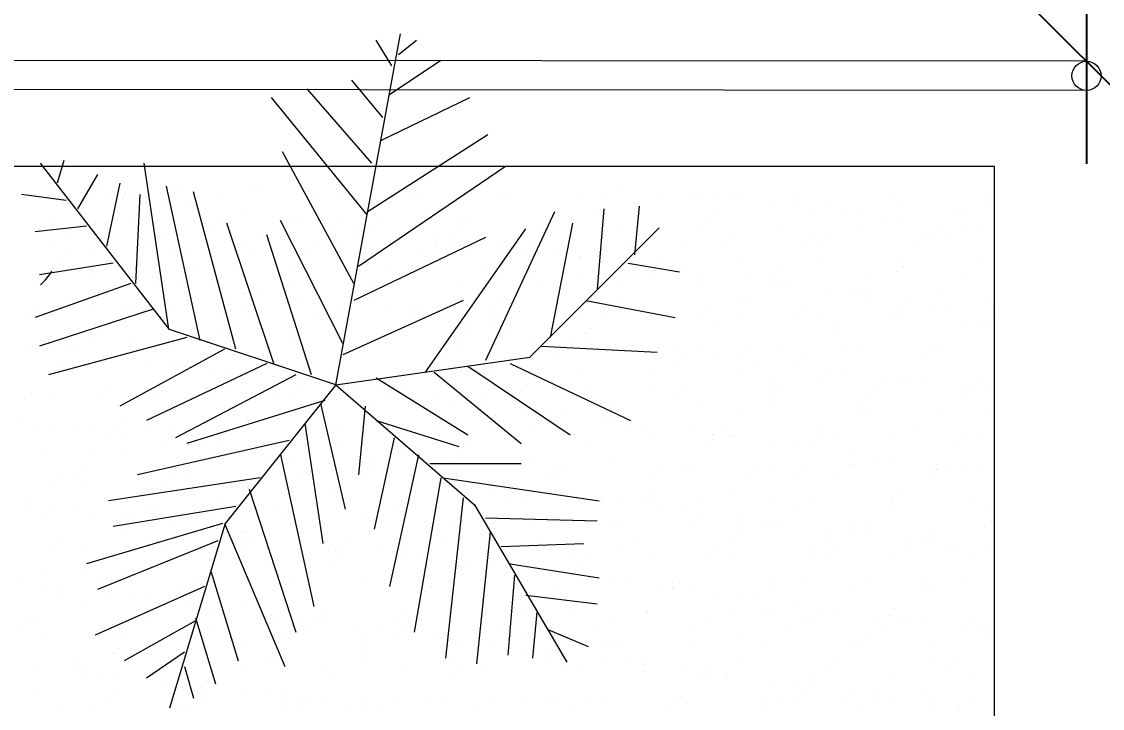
# Model space of a CAD drawing. Header units: millimetres. Extents: x 930 to 6336, y 2219 to 4338.
# Drawn here: x 5212.3 to 5317.7, y 2911.6 to 2978.5 of the extents above; entities that cross this region are included whole.
import ezdxf

# ---------------------------------------------------------------- set-up
doc = ezdxf.new("R2010")
doc.units = ezdxf.units.MM
for name, color, linetype, lineweight in [('piante', 102, 'Continuous', 18), ('QUOTE', 3, 'Continuous', 9), ('serramenti e scale', 4, 'Continuous', 18)]:
    doc.layers.add(name, color=color, linetype=linetype, lineweight=lineweight)
doc.styles.get("Standard").update_dxf_attribs({"font": 'arial.ttf'})
doc.dimstyles.new('ook', dxfattribs={"dimtxt": 15, "dimasz": 10, "dimexe": 10, "dimexo": 10, "dimgap": 5, "dimtad": 1, "dimtoh": 1, "dimdec": 0, "dimzin": 0, "dimdsep": 46, "dimtxsty": 'Standard', "dimblk": 'OBLIQUE', "dimcen": 0.09, "dimdle": 10, "dimclrt": 3, "dimadec": 0, "dimazin": 0, "dimtfac": 1, "dimtdec": 0, "dimtofl": 0, "dimtmove": 0, "dimatfit": 3, "dimldrblk": 'OBLIQUE', "dimfxl": 1, "dimtfill": 2, "dimtfillclr": 250, "dimtolj": 1, "dimtzin": 0, "dimarcsym": 0})

# ---------------------------------------------------------------- blocks, each defined once
blk = doc.blocks.new('_Oblique')
at = {"color": 0, "linetype": 'ByBlock', "lineweight": -2}
blk.add_line((-0.5, -0.5), (0.5, 0.5), dxfattribs=at)
blk = doc.blocks.new('*D73')
at = {"layer": 'Defpoints', "color": 0, "transparency": 16777216}
for p in [(5360.99, 3509.37), (5316.13, 2974.59), (5316.13, 2974.59)]:
    blk.add_point(p, dxfattribs=at)
at = {"layer": 'QUOTE', "color": 0, "lineweight": -2, "transparency": 16777216}
for p, q in [((5316.13, 3519.37), (5316.13, 2964.59)), ((5350.99, 3509.37), (5306.13, 3509.37))]:
    blk.add_line(p, q, dxfattribs=at)
at = {"layer": 'QUOTE', "color": 0, "lineweight": -2, "transparency": 16777216, "xscale": 10, "yscale": 10, "zscale": 10}
for p, rotation in [((5316.13, 3509.37), 90), ((5316.13, 2974.59), 270)]:
    blk.add_blockref('_Oblique', p, dxfattribs=dict(at, rotation=rotation))
at = {"layer": 'QUOTE', "color": 3, "transparency": 16777216, "insert": (5303.47, 3241.98), "char_height": 15, "attachment_point": 5, "rotation": 90, "bg_fill": 1, "box_fill_scale": 1.1, "bg_fill_color": 250, "bg_fill_transparency": 0}
blk.add_mtext('\\A1;535', dxfattribs=at)

msp = doc.modelspace()

# ---------------------------------------------------------------- linework, layer by layer
at = {"layer": 'piante'}
for p, q in [((5242.97, 2943.07), (5249.27, 2977.27)), ((5242.97, 2943.07), (5249.27, 2977.27)), ((5248.43, 2974.14), (5246.9, 2976.65)), ((5249.08, 2975.25), (5250.82, 2976.65)), ((5248.21, 2971.35), (5253.21, 2974.7)), ((5247.56, 2969.12), (5244.51, 2972.75)), ((5246.47, 2964.66), (5240.17, 2971.91)), ((5246.47, 2964.66), (5240.17, 2971.91)), ((5246.03, 2959.65), (5236.69, 2971.07)), ((5246.03, 2959.65), (5236.69, 2971.07)), ((5247.34, 2966.89), (5256.03, 2971.07)), ((5246.03, 2959.93), (5257.77, 2967.45)), ((5246.03, 2959.93), (5257.77, 2967.45)), ((5244.73, 2952.96), (5237.77, 2965.78)), ((5244.73, 2952.96), (5237.77, 2965.78)), ((5226.77, 2948.47), (5214.17, 2964.67)), ((5226.77, 2948.47), (5214.17, 2964.67)), ((5216.47, 2964.94), (5215.82, 2962.71)), ((5216.47, 2964.94), (5215.82, 2962.71)), ((5226.69, 2948.5), (5224.3, 2964.66)), ((5226.69, 2948.5), (5224.3, 2964.66)), ((5245.17, 2954.63), (5259.51, 2964.39)), ((5245.17, 2954.63), (5259.51, 2964.39)), ((5219.73, 2963.55), (5217.78, 2960.21)), ((5219.73, 2963.55), (5217.78, 2960.21)), ((5219.75, 2962.07), (5219.75, 2962.07)), ((5221.91, 2962.71), (5220.6, 2956.58)), ((5221.91, 2962.71), (5220.6, 2956.58)), ((5229.73, 2947.39), (5226.47, 2962.44)), ((5229.73, 2947.39), (5226.47, 2962.44)), ((5227.42, 2962.1), (5227.42, 2962.1)), ((5235.27, 2962), (5235.27, 2962)), ((5270.55, 2961.99), (5270.55, 2961.99)), ((5216.69, 2961.04), (5212.34, 2961.6)), ((5216.69, 2961.04), (5212.34, 2961.6)), ((5213.15, 2961.66), (5213.15, 2961.66)), ((5218.22, 2961.84), (5218.22, 2961.84)), ((5220.66, 2961.52), (5220.66, 2961.52)), ((5222.18, 2961.26), (5222.18, 2961.26)), ((5222.22, 2961.31), (5222.22, 2961.31)), ((5222.49, 2961.65), (5222.49, 2961.65)), ((5222.73, 2961.76), (5222.73, 2961.76)), ((5223.86, 2961.6), (5223.43, 2952.96)), ((5223.86, 2961.6), (5223.43, 2952.96)), ((5233.21, 2946.55), (5229.08, 2961.88)), ((5233.21, 2946.55), (5229.08, 2961.88)), ((5231.83, 2961.63), (5231.83, 2961.63)), ((5234.73, 2961.87), (5234.73, 2961.87)), ((5241.17, 2961.61), (5241.17, 2961.61)), ((5243.38, 2961.71), (5243.38, 2961.71)), ((5246.36, 2961.63), (5246.36, 2961.63)), ((5250.52, 2961.59), (5250.52, 2961.59)), ((5251.05, 2961.75), (5251.05, 2961.75)), ((5258.9, 2961.65), (5258.9, 2961.65)), ((5259.86, 2961.58), (5259.86, 2961.58)), ((5267.01, 2961.36), (5267.01, 2961.36)), ((5269.2, 2961.56), (5269.2, 2961.56)), ((5274.68, 2961.39), (5274.68, 2961.39)), ((5277.51, 2961.8), (5277.51, 2961.8)), ((5278.54, 2961.54), (5278.54, 2961.54)), ((5279.95, 2961.48), (5279.95, 2961.48)), ((5281.51, 2961.27), (5281.51, 2961.27)), ((5282.53, 2961.29), (5282.53, 2961.29)), ((5287.89, 2961.53), (5287.89, 2961.53)), ((5290.64, 2961), (5290.64, 2961)), ((5297.23, 2961.51), (5297.23, 2961.51)), ((5298.31, 2961.04), (5298.31, 2961.04)), ((5306.16, 2960.94), (5306.16, 2960.94)), ((5306.57, 2961.49), (5306.57, 2961.49)), ((5226.29, 2960.77), (5226.29, 2960.77)), ((5228.73, 2960.45), (5228.73, 2960.45)), ((5230.29, 2960.25), (5230.29, 2960.25)), ((5264.29, 2959.93), (5257.55, 2945.44)), ((5264.29, 2959.93), (5257.55, 2945.44)), ((5269.07, 2960.21), (5268.42, 2952.4)), ((5269.07, 2960.21), (5268.42, 2952.4)), ((5272.12, 2955.75), (5272.55, 2960.49)), ((5272.12, 2955.75), (5272.55, 2960.49)), ((5280.12, 2959.87), (5280.12, 2959.87)), ((5285.59, 2960.74), (5285.59, 2960.74)), ((5288.03, 2960.41), (5288.03, 2960.41)), ((5289.59, 2960.21), (5289.59, 2960.21)), ((5292.12, 2959.97), (5292.12, 2959.97)), ((5304.3, 2960.24), (5304.3, 2960.24)), ((5215.51, 2959.39), (5215.51, 2959.39)), ((5219.57, 2958.87), (5219.57, 2958.87)), ((5223.36, 2959.29), (5223.36, 2959.29)), ((5231.47, 2959), (5231.47, 2959)), ((5231.75, 2959.13), (5231.75, 2959.13)), ((5236.91, 2945.16), (5232.34, 2958.81)), ((5236.91, 2945.16), (5232.34, 2958.81)), ((5234.37, 2959.71), (5234.37, 2959.71)), ((5236.81, 2959.39), (5236.81, 2959.39)), ((5243.64, 2947.11), (5237.56, 2959.09)), ((5243.64, 2947.11), (5237.56, 2959.09)), ((5238.37, 2959.18), (5238.37, 2959.18)), ((5239.14, 2959.04), (5239.14, 2959.04)), ((5243.75, 2959.23), (5243.75, 2959.23)), ((5246.99, 2958.94), (5246.99, 2958.94)), ((5255.38, 2958.99), (5255.38, 2958.99)), ((5255.93, 2959.5), (5255.93, 2959.5)), ((5266.03, 2958.81), (5263.86, 2947.67)), ((5266.03, 2958.81), (5263.86, 2947.67)), ((5267.94, 2959.6), (5267.94, 2959.6)), ((5279.57, 2959.36), (5279.57, 2959.36)), ((5293.66, 2959.67), (5293.66, 2959.67)), ((5296.1, 2959.35), (5296.1, 2959.35)), ((5297.66, 2959.15), (5297.66, 2959.15)), ((5303.75, 2959.73), (5303.75, 2959.73)), ((5218.65, 2958.53), (5213.65, 2957.98)), ((5218.65, 2958.53), (5213.65, 2957.98)), ((5216.54, 2957.86), (5216.54, 2957.86)), ((5225.89, 2957.84), (5225.89, 2957.84)), ((5231.19, 2958.63), (5231.19, 2958.63)), ((5235.23, 2957.82), (5235.23, 2957.82)), ((5242.44, 2958.65), (5242.44, 2958.65)), ((5244.57, 2957.81), (5244.57, 2957.81)), ((5244.88, 2958.33), (5244.88, 2958.33)), ((5246.44, 2958.12), (5246.44, 2958.12)), ((5251.69, 2944.32), (5261.47, 2958.26)), ((5251.69, 2944.32), (5261.47, 2958.26)), ((5253.91, 2957.79), (5253.91, 2957.79)), ((5255.1, 2958.64), (5255.1, 2958.64)), ((5261.87, 2945.77), (5274.47, 2958.37)), ((5261.87, 2945.77), (5274.47, 2958.37)), ((5262.77, 2958.68), (5262.77, 2958.68)), ((5263.26, 2957.77), (5263.26, 2957.77)), ((5270.62, 2958.58), (5270.62, 2958.58)), ((5272.6, 2957.76), (5272.6, 2957.76)), ((5278.73, 2958.29), (5278.73, 2958.29)), ((5281.94, 2957.74), (5281.94, 2957.74)), ((5286.4, 2958.33), (5286.4, 2958.33)), ((5291.28, 2957.72), (5291.28, 2957.72)), ((5294.25, 2958.23), (5294.25, 2958.23)), ((5300.62, 2957.7), (5300.62, 2957.7)), ((5301.74, 2958.61), (5301.74, 2958.61)), ((5302.36, 2957.93), (5302.36, 2957.93)), ((5304.18, 2958.29), (5304.18, 2958.29)), ((5305.74, 2958.08), (5305.74, 2958.08)), ((5215.28, 2957.05), (5215.28, 2957.05)), ((5224.62, 2957.03), (5224.62, 2957.03)), ((5233.96, 2957.02), (5233.96, 2957.02)), ((5240.6, 2944.04), (5236.25, 2957.7)), ((5240.6, 2944.04), (5236.25, 2957.7)), ((5243.31, 2957), (5243.31, 2957)), ((5257.55, 2957.42), (5244.73, 2951.29)), ((5257.55, 2957.42), (5244.73, 2951.29)), ((5250.52, 2957.58), (5250.52, 2957.58)), ((5252.65, 2956.98), (5252.65, 2956.98)), ((5252.96, 2957.26), (5252.96, 2957.26)), ((5254.52, 2957.06), (5254.52, 2957.06)), ((5261.99, 2956.97), (5261.99, 2956.97)), ((5264.95, 2956.87), (5264.95, 2956.87)), ((5271.33, 2956.95), (5271.33, 2956.95)), ((5276.96, 2956.97), (5276.96, 2956.97)), ((5280.67, 2956.93), (5280.67, 2956.93)), ((5288.58, 2956.73), (5288.58, 2956.73)), ((5289.14, 2957.24), (5289.14, 2957.24)), ((5290.02, 2956.92), (5290.02, 2956.92)), ((5299.36, 2956.9), (5299.36, 2956.9)), ((5301.14, 2957.34), (5301.14, 2957.34)), ((5216.03, 2955.62), (5216.03, 2955.62)), ((5216.58, 2956.13), (5216.58, 2956.13)), ((5219.56, 2956.29), (5219.56, 2956.29)), ((5227.23, 2956.32), (5227.23, 2956.32)), ((5228.58, 2956.23), (5228.58, 2956.23)), ((5235.08, 2956.22), (5235.08, 2956.22)), ((5240.21, 2955.99), (5240.21, 2955.99)), ((5240.77, 2956.5), (5240.77, 2956.5)), ((5243.19, 2955.93), (5243.19, 2955.93)), ((5250.86, 2955.97), (5250.86, 2955.97)), ((5252.77, 2956.6), (5252.77, 2956.6)), ((5258.59, 2956.52), (5258.59, 2956.52)), ((5258.71, 2955.87), (5258.71, 2955.87)), ((5261.03, 2956.2), (5261.03, 2956.2)), ((5262.6, 2955.99), (5262.6, 2955.99)), ((5264.4, 2956.36), (5264.4, 2956.36)), ((5274.49, 2955.61), (5274.49, 2955.61)), ((5221.26, 2954.91), (5214.08, 2953.8)), ((5221.26, 2954.91), (5214.08, 2953.8)), ((5266.67, 2955.46), (5266.67, 2955.46)), ((5266.82, 2955.58), (5266.82, 2955.58)), ((5269.11, 2955.14), (5269.11, 2955.14)), ((5270.67, 2954.93), (5270.67, 2954.93)), ((5271.46, 2954.91), (5276.46, 2954.08)), ((5271.46, 2954.91), (5276.46, 2954.08)), ((5282.34, 2955.51), (5282.34, 2955.51)), ((5290.45, 2955.22), (5290.45, 2955.22)), ((5298.12, 2955.26), (5298.12, 2955.26)), ((5298.16, 2954.6), (5298.16, 2954.6)), ((5305.97, 2955.16), (5305.97, 2955.16)), ((5215.32, 2953.61), (5215.32, 2953.61)), ((5215.45, 2954.43), (5215.45, 2954.43)), ((5217.89, 2954.11), (5217.89, 2954.11)), ((5219.45, 2953.91), (5219.45, 2953.91)), ((5220.07, 2954.13), (5220.07, 2954.13)), ((5223.18, 2953.51), (5223.18, 2953.51)), ((5225.6, 2953.5), (5225.6, 2953.5)), ((5229.41, 2954.12), (5229.41, 2954.12)), ((5237.6, 2953.6), (5237.6, 2953.6)), ((5238.75, 2954.1), (5238.75, 2954.1)), ((5248.09, 2954.08), (5248.09, 2954.08)), ((5249.78, 2953.87), (5249.78, 2953.87)), ((5257.44, 2954.07), (5257.44, 2954.07)), ((5261.79, 2953.97), (5261.79, 2953.97)), ((5266.78, 2954.05), (5266.78, 2954.05)), ((5273.42, 2953.73), (5273.42, 2953.73)), ((5273.97, 2954.23), (5273.97, 2954.23)), ((5274.75, 2954.4), (5274.75, 2954.4)), ((5276.12, 2954.03), (5276.12, 2954.03)), ((5277.18, 2954.07), (5277.18, 2954.07)), ((5278.75, 2953.87), (5278.75, 2953.87)), ((5285.46, 2954.01), (5285.46, 2954.01)), ((5285.97, 2954.34), (5285.97, 2954.34)), ((5294.81, 2954), (5294.81, 2954)), ((5297.6, 2954.1), (5297.6, 2954.1)), ((5304.15, 2953.98), (5304.15, 2953.98)), ((5213.42, 2953.23), (5213.42, 2953.23)), ((5223, 2952.96), (5213.65, 2949.62)), ((5223, 2952.96), (5213.65, 2949.62)), ((5223.53, 2953.37), (5223.53, 2953.37)), ((5225.05, 2952.99), (5225.05, 2952.99)), ((5225.97, 2953.05), (5225.97, 2953.05)), ((5227.53, 2952.84), (5227.53, 2952.84)), ((5231.28, 2953.22), (5231.28, 2953.22)), ((5238.95, 2953.26), (5238.95, 2953.26)), ((5246.8, 2953.16), (5246.8, 2953.16)), ((5249.23, 2953.36), (5249.23, 2953.36)), ((5254.91, 2952.86), (5254.91, 2952.86)), ((5262.58, 2952.9), (5262.58, 2952.9)), ((5270.43, 2952.8), (5270.43, 2952.8)), ((5278.54, 2952.51), (5278.54, 2952.51)), ((5282.82, 2953.33), (5282.82, 2953.33)), ((5285.26, 2953.01), (5285.26, 2953.01)), ((5286.21, 2952.55), (5286.21, 2952.55)), ((5286.82, 2952.81), (5286.82, 2952.81)), ((5294.06, 2952.44), (5294.06, 2952.44)), ((5231.6, 2952.31), (5231.6, 2952.31)), ((5234.04, 2951.99), (5234.04, 2951.99)), ((5235.6, 2951.78), (5235.6, 2951.78)), ((5282.99, 2951.6), (5282.99, 2951.6)), ((5290.9, 2952.27), (5290.9, 2952.27)), ((5293.33, 2951.95), (5293.33, 2951.95)), ((5294.9, 2951.74), (5294.9, 2951.74)), ((5294.99, 2951.7), (5294.99, 2951.7)), ((5302.17, 2952.15), (5302.17, 2952.15)), ((5306.62, 2951.46), (5306.62, 2951.46)), ((5307.17, 2951.97), (5307.17, 2951.97)), ((5225.17, 2950.45), (5214.08, 2946.83)), ((5225.17, 2950.45), (5214.08, 2946.83)), ((5214.12, 2950.35), (5214.12, 2950.35)), ((5219.37, 2950.51), (5219.37, 2950.51)), ((5222.44, 2950.6), (5222.44, 2950.6)), ((5227.04, 2950.54), (5227.04, 2950.54)), ((5234.06, 2950.36), (5234.06, 2950.36)), ((5234.62, 2950.86), (5234.62, 2950.86)), ((5234.9, 2950.44), (5234.9, 2950.44)), ((5239.68, 2951.24), (5239.68, 2951.24)), ((5242.12, 2950.92), (5242.12, 2950.92)), ((5255.38, 2951.29), (5243.64, 2946)), ((5255.38, 2951.29), (5243.64, 2946)), ((5243.68, 2950.72), (5243.68, 2950.72)), ((5246.62, 2950.97), (5246.62, 2950.97)), ((5258.25, 2950.73), (5258.25, 2950.73)), ((5258.8, 2951.23), (5258.8, 2951.23)), ((5267.34, 2951.29), (5276.03, 2949.62)), ((5267.34, 2951.29), (5276.03, 2949.62)), ((5270.81, 2951.34), (5270.81, 2951.34)), ((5282.44, 2951.09), (5282.44, 2951.09)), ((5298.97, 2951.21), (5298.97, 2951.21)), ((5301.41, 2950.88), (5301.41, 2950.88)), ((5302.97, 2950.68), (5302.97, 2950.68)), ((5212.86, 2949.54), (5212.86, 2949.54)), ((5222.2, 2949.52), (5222.2, 2949.52)), ((5223.46, 2950.33), (5223.46, 2950.33)), ((5231.54, 2949.51), (5231.54, 2949.51)), ((5232.81, 2950.31), (5232.81, 2950.31)), ((5240.88, 2949.49), (5240.88, 2949.49)), ((5242.15, 2950.29), (5242.15, 2950.29)), ((5243, 2950.15), (5243, 2950.15)), ((5247.75, 2950.18), (5247.75, 2950.18)), ((5250.19, 2949.86), (5250.19, 2949.86)), ((5250.22, 2949.47), (5250.22, 2949.47)), ((5250.67, 2950.19), (5250.67, 2950.19)), ((5251.49, 2950.28), (5251.49, 2950.28)), ((5251.75, 2949.65), (5251.75, 2949.65)), ((5258.53, 2950.09), (5258.53, 2950.09)), ((5259.57, 2949.45), (5259.57, 2949.45)), ((5260.83, 2950.26), (5260.83, 2950.26)), ((5266.63, 2949.8), (5266.63, 2949.8)), ((5268.91, 2949.44), (5268.91, 2949.44)), ((5270.17, 2950.24), (5270.17, 2950.24)), ((5274.3, 2949.83), (5274.3, 2949.83)), ((5278.25, 2949.42), (5278.25, 2949.42)), ((5279.52, 2950.23), (5279.52, 2950.23)), ((5282.15, 2949.73), (5282.15, 2949.73)), ((5287.59, 2949.4), (5287.59, 2949.4)), ((5288.86, 2950.21), (5288.86, 2950.21)), ((5290.26, 2949.44), (5290.26, 2949.44)), ((5296.94, 2949.39), (5296.94, 2949.39)), ((5297.93, 2949.48), (5297.93, 2949.48)), ((5298.2, 2950.19), (5298.2, 2950.19)), ((5305.78, 2949.38), (5305.78, 2949.38)), ((5306.28, 2949.37), (5306.28, 2949.37)), ((5307.05, 2950.14), (5307.05, 2950.14)), ((5307.54, 2950.18), (5307.54, 2950.18)), ((5242.97, 2943.07), (5226.77, 2948.47)), ((5242.97, 2943.07), (5226.77, 2948.47)), ((5243.64, 2948.23), (5243.64, 2948.23)), ((5255.64, 2948.33), (5255.64, 2948.33)), ((5255.83, 2949.12), (5255.83, 2949.12)), ((5258.27, 2948.8), (5258.27, 2948.8)), ((5259.83, 2948.59), (5259.83, 2948.59)), ((5267.82, 2948.6), (5267.82, 2948.6)), ((5279.83, 2948.7), (5279.83, 2948.7)), ((5291.45, 2948.46), (5291.45, 2948.46)), ((5292.01, 2948.97), (5292.01, 2948.97)), ((5304.01, 2949.07), (5304.01, 2949.07)), ((5228.43, 2947.67), (5214.95, 2944.04)), ((5228.43, 2947.67), (5214.95, 2944.04)), ((5215.13, 2947.83), (5215.13, 2947.83)), ((5218.9, 2947.36), (5218.9, 2947.36)), ((5219.45, 2947.86), (5219.45, 2947.86)), ((5222.99, 2947.73), (5222.99, 2947.73)), ((5231.09, 2947.44), (5231.09, 2947.44)), ((5231.45, 2947.97), (5231.45, 2947.97)), ((5238.76, 2947.48), (5238.76, 2947.48)), ((5243.08, 2947.72), (5243.08, 2947.72)), ((5246.62, 2947.38), (5246.62, 2947.38)), ((5263.9, 2948.06), (5263.9, 2948.06)), ((5266.34, 2947.73), (5266.34, 2947.73)), ((5267.27, 2948.09), (5267.27, 2948.09)), ((5267.9, 2947.53), (5267.9, 2947.53)), ((5212.69, 2947.03), (5212.69, 2947.03)), ((5215.12, 2946.71), (5215.12, 2946.71)), ((5216.69, 2946.5), (5216.69, 2946.5)), ((5217.64, 2946.62), (5217.64, 2946.62)), ((5232.12, 2946.55), (5221.91, 2940.98)), ((5232.12, 2946.55), (5221.91, 2940.98)), ((5226.99, 2946.6), (5226.99, 2946.6)), ((5236.33, 2946.59), (5236.33, 2946.59)), ((5245.67, 2946.57), (5245.67, 2946.57)), ((5254.72, 2947.08), (5254.72, 2947.08)), ((5255.01, 2946.55), (5255.01, 2946.55)), ((5262.39, 2947.12), (5262.39, 2947.12)), ((5262.99, 2946.83), (5274.29, 2946.27)), ((5262.99, 2946.83), (5274.29, 2946.27)), ((5264.36, 2946.54), (5264.36, 2946.54)), ((5270.25, 2947.02), (5270.25, 2947.02)), ((5271.98, 2946.99), (5271.98, 2946.99)), ((5273.7, 2946.52), (5273.7, 2946.52)), ((5274.42, 2946.67), (5274.42, 2946.67)), ((5275.98, 2946.47), (5275.98, 2946.47)), ((5278.35, 2946.73), (5278.35, 2946.73)), ((5283.04, 2946.5), (5283.04, 2946.5)), ((5286.02, 2946.76), (5286.02, 2946.76)), ((5292.38, 2946.48), (5292.38, 2946.48)), ((5293.88, 2946.66), (5293.88, 2946.66)), ((5301.02, 2946.34), (5301.02, 2946.34)), ((5301.73, 2946.47), (5301.73, 2946.47)), ((5301.98, 2946.37), (5301.98, 2946.37)), ((5220.76, 2945.97), (5220.76, 2945.97)), ((5223.2, 2945.65), (5223.2, 2945.65)), ((5236.25, 2945.16), (5224.52, 2939.59)), ((5236.25, 2945.16), (5224.52, 2939.59)), ((5224.76, 2945.44), (5224.76, 2945.44)), ((5228.47, 2945.23), (5228.47, 2945.23)), ((5240.47, 2945.33), (5240.47, 2945.33)), ((5242.97, 2943.07), (5261.87, 2945.77)), ((5242.97, 2943.07), (5261.87, 2945.77)), ((5252.1, 2945.09), (5252.1, 2945.09)), ((5252.65, 2945.6), (5252.65, 2945.6)), ((5259.95, 2945.16), (5271.68, 2939.59)), ((5259.95, 2945.16), (5271.68, 2939.59)), ((5264.66, 2945.7), (5264.66, 2945.7)), ((5276.29, 2945.46), (5276.29, 2945.46)), ((5276.84, 2945.97), (5276.84, 2945.97)), ((5280.05, 2945.93), (5280.05, 2945.93)), ((5282.49, 2945.61), (5282.49, 2945.61)), ((5284.06, 2945.4), (5284.06, 2945.4)), ((5288.84, 2946.07), (5288.84, 2946.07)), ((5300.47, 2945.83), (5300.47, 2945.83)), ((5216.29, 2944.96), (5216.29, 2944.96)), ((5219.18, 2944.73), (5219.18, 2944.73)), ((5226.85, 2944.76), (5226.85, 2944.76)), ((5239.08, 2944.04), (5227.34, 2937.91)), ((5239.08, 2944.04), (5227.34, 2937.91)), ((5227.92, 2944.72), (5227.92, 2944.72)), ((5228.84, 2944.9), (5228.84, 2944.9)), ((5231.28, 2944.58), (5231.28, 2944.58)), ((5232.84, 2944.38), (5232.84, 2944.38)), ((5234.71, 2944.66), (5234.71, 2944.66)), ((5242.81, 2944.37), (5242.81, 2944.37)), ((5250.48, 2944.41), (5250.48, 2944.41)), ((5252.56, 2944.32), (5261.03, 2937.36)), ((5252.56, 2944.32), (5261.03, 2937.36)), ((5255.82, 2944.88), (5265.81, 2938.19)), ((5255.82, 2944.88), (5265.81, 2938.19)), ((5258.34, 2944.31), (5258.34, 2944.31)), ((5266.44, 2944.02), (5266.44, 2944.02)), ((5274.11, 2944.05), (5274.11, 2944.05)), ((5288.13, 2944.87), (5288.13, 2944.87)), ((5290.57, 2944.54), (5290.57, 2944.54)), ((5292.13, 2944.34), (5292.13, 2944.34)), ((5242.97, 2943.07), (5232.17, 2929.57)), ((5242.97, 2943.07), (5232.17, 2929.57)), ((5236.91, 2943.84), (5236.91, 2943.84)), ((5239.35, 2943.52), (5239.35, 2943.52)), ((5240.91, 2943.31), (5240.91, 2943.31)), ((5242.97, 2943.07), (5256.47, 2931.37)), ((5242.97, 2943.07), (5256.47, 2931.37)), ((5246.9, 2943.77), (5255.82, 2938.19)), ((5246.9, 2943.77), (5255.82, 2938.19)), ((5261.67, 2942.97), (5261.67, 2942.97)), ((5273.68, 2943.07), (5273.68, 2943.07)), ((5281.97, 2943.95), (5281.97, 2943.95)), ((5285.86, 2943.33), (5285.86, 2943.33)), ((5290.07, 2943.66), (5290.07, 2943.66)), ((5296.21, 2943.8), (5296.21, 2943.8)), ((5297.74, 2943.7), (5297.74, 2943.7)), ((5297.86, 2943.44), (5297.86, 2943.44)), ((5298.64, 2943.48), (5298.64, 2943.48)), ((5300.21, 2943.28), (5300.21, 2943.28)), ((5305.6, 2943.6), (5305.6, 2943.6)), ((5213.3, 2942.23), (5213.3, 2942.23)), ((5214.94, 2942.05), (5214.94, 2942.05)), ((5219.77, 2942.01), (5219.77, 2942.01)), ((5221.04, 2942.82), (5221.04, 2942.82)), ((5222.8, 2941.95), (5222.8, 2941.95)), ((5225.31, 2942.33), (5225.31, 2942.33)), ((5229.12, 2941.99), (5229.12, 2941.99)), ((5230.38, 2942.8), (5230.38, 2942.8)), ((5236.93, 2942.09), (5236.93, 2942.09)), ((5237.49, 2942.6), (5237.49, 2942.6)), ((5238.46, 2941.98), (5238.46, 2941.98)), ((5239.72, 2942.78), (5239.72, 2942.78)), ((5244.99, 2942.78), (5244.99, 2942.78)), ((5247.43, 2942.46), (5247.43, 2942.46)), ((5247.8, 2941.96), (5247.8, 2941.96)), ((5248.99, 2942.25), (5248.99, 2942.25)), ((5249.07, 2942.76), (5249.07, 2942.76)), ((5249.49, 2942.7), (5249.49, 2942.7)), ((5257.14, 2941.94), (5257.14, 2941.94)), ((5258.41, 2942.75), (5258.41, 2942.75)), ((5261.12, 2942.46), (5261.12, 2942.46)), ((5266.49, 2941.92), (5266.49, 2941.92)), ((5267.75, 2942.73), (5267.75, 2942.73)), ((5275.83, 2941.91), (5275.83, 2941.91)), ((5277.09, 2942.71), (5277.09, 2942.71)), ((5285.3, 2942.83), (5285.3, 2942.83)), ((5286.44, 2942.7), (5286.44, 2942.7)), ((5295.78, 2942.68), (5295.78, 2942.68)), ((5304.28, 2942.74), (5304.28, 2942.74)), ((5305.12, 2942.66), (5305.12, 2942.66)), ((5306.72, 2942.42), (5306.72, 2942.42)), ((5212.75, 2941.72), (5212.75, 2941.72)), ((5241.9, 2941.54), (5228.43, 2937.36)), ((5241.9, 2941.54), (5228.43, 2937.36)), ((5230.9, 2941.66), (5230.9, 2941.66)), ((5238.57, 2941.69), (5238.57, 2941.69)), ((5241.47, 2941.26), (5243.86, 2930.95)), ((5241.47, 2941.26), (5243.86, 2930.95)), ((5245.82, 2940.98), (5245.17, 2934.29)), ((5245.82, 2940.98), (5245.17, 2934.29)), ((5246.43, 2941.59), (5246.43, 2941.59)), ((5253.06, 2941.71), (5253.06, 2941.71)), ((5254.53, 2941.3), (5254.53, 2941.3)), ((5255.5, 2941.39), (5255.5, 2941.39)), ((5257.06, 2941.19), (5257.06, 2941.19)), ((5262.2, 2941.34), (5262.2, 2941.34)), ((5270.06, 2941.24), (5270.06, 2941.24)), ((5278.16, 2940.95), (5278.16, 2940.95)), ((5285.17, 2941.89), (5285.17, 2941.89)), ((5285.83, 2940.98), (5285.83, 2940.98)), ((5293.69, 2940.88), (5293.69, 2940.88)), ((5294.51, 2941.87), (5294.51, 2941.87)), ((5303.86, 2941.86), (5303.86, 2941.86)), ((5246.5, 2939.96), (5246.5, 2939.96)), ((5258.51, 2940.07), (5258.51, 2940.07)), ((5261.14, 2940.65), (5261.14, 2940.65)), ((5263.58, 2940.33), (5263.58, 2940.33)), ((5265.14, 2940.13), (5265.14, 2940.13)), ((5270.14, 2939.83), (5270.14, 2939.83)), ((5270.69, 2940.33), (5270.69, 2940.33)), ((5282.69, 2940.44), (5282.69, 2940.44)), ((5294.32, 2940.19), (5294.32, 2940.19)), ((5294.88, 2940.7), (5294.88, 2940.7)), ((5301.79, 2940.59), (5301.79, 2940.59)), ((5306.88, 2940.8), (5306.88, 2940.8)), ((5212.36, 2939.31), (5212.36, 2939.31)), ((5213.92, 2939.1), (5213.92, 2939.1)), ((5215.22, 2939.11), (5215.22, 2939.11)), ((5218.99, 2938.95), (5218.99, 2938.95)), ((5221.77, 2939.09), (5221.77, 2939.09)), ((5222.32, 2939.6), (5222.32, 2939.6)), ((5224.56, 2939.09), (5224.56, 2939.09)), ((5226.66, 2938.98), (5226.66, 2938.98)), ((5233.91, 2939.07), (5233.91, 2939.07)), ((5234.32, 2939.7), (5234.32, 2939.7)), ((5234.52, 2938.88), (5234.52, 2938.88)), ((5239.95, 2939.31), (5241.69, 2927.6)), ((5239.95, 2939.31), (5241.69, 2927.6)), ((5243.25, 2939.06), (5243.25, 2939.06)), ((5245.95, 2939.46), (5245.95, 2939.46)), ((5246.9, 2939.59), (5254.95, 2937.08)), ((5246.9, 2939.59), (5254.95, 2937.08)), ((5252.59, 2939.04), (5252.59, 2939.04)), ((5261.93, 2939.02), (5261.93, 2939.02)), ((5269.21, 2939.59), (5269.21, 2939.59)), ((5271.27, 2939.01), (5271.27, 2939.01)), ((5271.65, 2939.27), (5271.65, 2939.27)), ((5273.21, 2939.06), (5273.21, 2939.06)), ((5280.62, 2938.99), (5280.62, 2938.99)), ((5289.96, 2938.97), (5289.96, 2938.97)), ((5299.3, 2938.96), (5299.3, 2938.96)), ((5218, 2938.56), (5218, 2938.56)), ((5220.43, 2938.24), (5220.43, 2938.24)), ((5222, 2938.04), (5222, 2938.04)), ((5242.62, 2938.59), (5242.62, 2938.59)), ((5248.64, 2937.91), (5246.69, 2929)), ((5248.64, 2937.91), (5246.69, 2929)), ((5250.29, 2938.63), (5250.29, 2938.63)), ((5258.15, 2938.53), (5258.15, 2938.53)), ((5266.25, 2938.23), (5266.25, 2938.23)), ((5273.92, 2938.27), (5273.92, 2938.27)), ((5277.29, 2938.53), (5277.29, 2938.53)), ((5279.71, 2937.7), (5279.71, 2937.7)), ((5279.73, 2938.2), (5279.73, 2938.2)), ((5281.29, 2938), (5281.29, 2938)), ((5281.78, 2938.17), (5281.78, 2938.17)), ((5289.88, 2937.88), (5289.88, 2937.88)), ((5291.71, 2937.8), (5291.71, 2937.8)), ((5297.55, 2937.92), (5297.55, 2937.92)), ((5303.89, 2938.07), (5303.89, 2938.07)), ((5305.41, 2937.82), (5305.41, 2937.82)), ((5219.16, 2936.7), (5219.16, 2936.7)), ((5238.43, 2937.64), (5223.65, 2934.29)), ((5238.43, 2937.64), (5223.65, 2934.29)), ((5226.07, 2937.5), (5226.07, 2937.5)), ((5228.51, 2937.18), (5228.51, 2937.18)), ((5230.07, 2936.97), (5230.07, 2936.97)), ((5231.34, 2936.96), (5231.34, 2936.96)), ((5243.34, 2937.07), (5243.34, 2937.07)), ((5254.97, 2936.82), (5254.97, 2936.82)), ((5255.52, 2937.33), (5255.52, 2937.33)), ((5267.53, 2937.43), (5267.53, 2937.43)), ((5279.16, 2937.19), (5279.16, 2937.19)), ((5285.36, 2937.46), (5285.36, 2937.46)), ((5287.8, 2937.14), (5287.8, 2937.14)), ((5289.36, 2936.94), (5289.36, 2936.94)), ((5303.34, 2937.56), (5303.34, 2937.56)), ((5214.76, 2936.27), (5214.76, 2936.27)), ((5222.61, 2936.17), (5222.61, 2936.17)), ((5230.71, 2935.88), (5230.71, 2935.88)), ((5230.78, 2936.46), (5230.78, 2936.46)), ((5234.15, 2936.44), (5234.15, 2936.44)), ((5236.58, 2936.12), (5236.58, 2936.12)), ((5237.56, 2936.24), (5240.82, 2921.47)), ((5237.56, 2936.24), (5240.82, 2921.47)), ((5238.15, 2935.91), (5238.15, 2935.91)), ((5238.39, 2935.91), (5238.39, 2935.91)), ((5246.24, 2935.81), (5246.24, 2935.81)), ((5251.03, 2936.24), (5248.21, 2923.43)), ((5251.03, 2936.24), (5248.21, 2923.43)), ((5293.44, 2936.4), (5293.44, 2936.4)), ((5295.88, 2936.08), (5295.88, 2936.08)), ((5297.44, 2935.87), (5297.44, 2935.87)), ((5218.62, 2935.3), (5218.62, 2935.3)), ((5227.96, 2935.29), (5227.96, 2935.29)), ((5237.3, 2935.27), (5237.3, 2935.27)), ((5242.22, 2935.37), (5242.22, 2935.37)), ((5244.66, 2935.05), (5244.66, 2935.05)), ((5246.22, 2934.85), (5246.22, 2934.85)), ((5246.64, 2935.25), (5246.64, 2935.25)), ((5252.12, 2935.41), (5261.03, 2935.41)), ((5252.12, 2935.41), (5261.03, 2935.41)), ((5254.34, 2935.52), (5254.34, 2935.52)), ((5255.99, 2935.24), (5255.99, 2935.24)), ((5262.01, 2935.56), (5262.01, 2935.56)), ((5264.54, 2934.7), (5264.54, 2934.7)), ((5265.33, 2935.22), (5265.33, 2935.22)), ((5269.87, 2935.46), (5269.87, 2935.46)), ((5274.67, 2935.2), (5274.67, 2935.2)), ((5276.55, 2934.8), (5276.55, 2934.8)), ((5277.97, 2935.17), (5277.97, 2935.17)), ((5284.01, 2935.18), (5284.01, 2935.18)), ((5285.64, 2935.2), (5285.64, 2935.2)), ((5288.17, 2934.56), (5288.17, 2934.56)), ((5288.73, 2935.07), (5288.73, 2935.07)), ((5293.36, 2935.17), (5293.36, 2935.17)), ((5293.5, 2935.1), (5293.5, 2935.1)), ((5300.73, 2935.17), (5300.73, 2935.17)), ((5301.51, 2935.34), (5301.51, 2935.34)), ((5301.6, 2934.81), (5301.6, 2934.81)), ((5302.7, 2935.15), (5302.7, 2935.15)), ((5303.95, 2935.01), (5303.95, 2935.01)), ((5305.52, 2934.81), (5305.52, 2934.81)), ((5216.17, 2933.96), (5216.17, 2933.96)), ((5217.35, 2934.5), (5217.35, 2934.5)), ((5235.6, 2934.01), (5220.82, 2931.78)), ((5235.6, 2934.01), (5220.82, 2931.78)), ((5226.69, 2934.48), (5226.69, 2934.48)), ((5228.17, 2934.06), (5228.17, 2934.06)), ((5236.04, 2934.46), (5236.04, 2934.46)), ((5239.8, 2933.82), (5239.8, 2933.82)), ((5240.36, 2934.33), (5240.36, 2934.33)), ((5245.38, 2934.45), (5245.38, 2934.45)), ((5250.3, 2934.31), (5250.3, 2934.31)), ((5253.21, 2934.01), (5250.6, 2918.97)), ((5253.21, 2934.01), (5250.6, 2918.97)), ((5252.36, 2934.43), (5252.36, 2934.43)), ((5252.74, 2933.99), (5252.74, 2933.99)), ((5253.42, 2934.01), (5268.64, 2931.78)), ((5253.42, 2934.01), (5268.64, 2931.78)), ((5254.3, 2933.78), (5254.3, 2933.78)), ((5254.72, 2934.43), (5254.72, 2934.43)), ((5263.99, 2934.19), (5263.99, 2934.19)), ((5264.06, 2934.41), (5264.06, 2934.41)), ((5273.41, 2934.4), (5273.41, 2934.4)), ((5282.75, 2934.38), (5282.75, 2934.38)), ((5292.09, 2934.36), (5292.09, 2934.36)), ((5301.43, 2934.34), (5301.43, 2934.34)), ((5215.62, 2933.45), (5215.62, 2933.45)), ((5218.8, 2933.16), (5218.8, 2933.16)), ((5226.48, 2933.2), (5226.48, 2933.2)), ((5234.33, 2933.1), (5234.33, 2933.1)), ((5234.52, 2932.9), (5239.08, 2918.97)), ((5234.52, 2932.9), (5239.08, 2918.97)), ((5242.43, 2932.81), (5242.43, 2932.81)), ((5250.11, 2932.85), (5250.11, 2932.85)), ((5257.96, 2932.75), (5257.96, 2932.75)), ((5258.37, 2933.25), (5258.37, 2933.25)), ((5260.81, 2932.93), (5260.81, 2932.93)), ((5262.37, 2932.72), (5262.37, 2932.72)), ((5266.06, 2932.45), (5266.06, 2932.45)), ((5273.74, 2932.49), (5273.74, 2932.49)), ((5297.75, 2932.43), (5297.75, 2932.43)), ((5212.8, 2931.6), (5212.8, 2931.6)), ((5222.14, 2931.58), (5222.14, 2931.58)), ((5231.48, 2931.56), (5231.48, 2931.56)), ((5237.19, 2931.43), (5237.19, 2931.43)), ((5240.82, 2931.55), (5240.82, 2931.55)), ((5249.37, 2931.7), (5249.37, 2931.7)), ((5250.17, 2931.53), (5250.17, 2931.53)), ((5255.38, 2932.06), (5253.64, 2916.46)), ((5255.38, 2932.06), (5253.64, 2916.46)), ((5256.47, 2931.37), (5265.47, 2916.07)), ((5256.47, 2931.37), (5265.47, 2916.07)), ((5259.51, 2931.51), (5259.51, 2931.51)), ((5261.38, 2931.8), (5261.38, 2931.8)), ((5266.45, 2932.19), (5266.45, 2932.19)), ((5268.85, 2931.49), (5268.85, 2931.49)), ((5268.89, 2931.86), (5268.89, 2931.86)), ((5270.45, 2931.66), (5270.45, 2931.66)), ((5273.01, 2931.56), (5273.01, 2931.56)), ((5273.56, 2932.06), (5273.56, 2932.06)), ((5278.19, 2931.48), (5278.19, 2931.48)), ((5281.59, 2932.39), (5281.59, 2932.39)), ((5285.56, 2932.17), (5285.56, 2932.17)), ((5287.54, 2931.46), (5287.54, 2931.46)), ((5289.69, 2932.1), (5289.69, 2932.1)), ((5296.88, 2931.44), (5296.88, 2931.44)), ((5297.19, 2931.93), (5297.19, 2931.93)), ((5297.36, 2932.14), (5297.36, 2932.14)), ((5305.22, 2932.04), (5305.22, 2932.04)), ((5306.22, 2931.43), (5306.22, 2931.43)), ((5213.01, 2931.06), (5213.01, 2931.06)), ((5214.57, 2930.49), (5214.57, 2930.49)), ((5215.23, 2931.16), (5215.23, 2931.16)), ((5217.67, 2930.84), (5217.67, 2930.84)), ((5219.23, 2930.63), (5219.23, 2930.63)), ((5233.21, 2931.23), (5221.26, 2929.28)), ((5233.21, 2931.23), (5221.26, 2929.28)), ((5222.42, 2930.39), (5222.42, 2930.39)), ((5224.64, 2930.82), (5224.64, 2930.82)), ((5225.19, 2931.33), (5225.19, 2931.33)), ((5248.82, 2931.19), (5248.82, 2931.19)), ((5274.52, 2931.12), (5274.52, 2931.12)), ((5276.96, 2930.8), (5276.96, 2930.8)), ((5278.52, 2930.6), (5278.52, 2930.6)), ((5231.91, 2929.56), (5218.65, 2925.65)), ((5231.91, 2929.56), (5218.65, 2925.65)), ((5223.3, 2930.1), (5223.3, 2930.1)), ((5225.74, 2929.78), (5225.74, 2929.78)), ((5232.17, 2929.57), (5226.77, 2911.57)), ((5232.17, 2929.57), (5226.77, 2911.57)), ((5227.31, 2929.57), (5227.31, 2929.57)), ((5230.52, 2930.1), (5230.52, 2930.1)), ((5232.12, 2929.56), (5237.99, 2915.62)), ((5232.12, 2929.56), (5237.99, 2915.62)), ((5238.2, 2930.13), (5238.2, 2930.13)), ((5246.05, 2930.03), (5246.05, 2930.03)), ((5254.15, 2929.74), (5254.15, 2929.74)), ((5257.55, 2930.11), (5268.42, 2929.83)), ((5257.55, 2930.11), (5268.42, 2929.83)), ((5261.83, 2929.78), (5261.83, 2929.78)), ((5269.68, 2929.68), (5269.68, 2929.68)), ((5277.78, 2929.39), (5277.78, 2929.39)), ((5282.58, 2929.43), (5282.58, 2929.43)), ((5282.6, 2930.06), (5282.6, 2930.06)), ((5285.04, 2929.74), (5285.04, 2929.74)), ((5285.46, 2929.42), (5285.46, 2929.42)), ((5286.6, 2929.53), (5286.6, 2929.53)), ((5293.31, 2929.32), (5293.31, 2929.32)), ((5294.58, 2929.53), (5294.58, 2929.53)), ((5306.21, 2929.29), (5306.21, 2929.29)), ((5306.76, 2929.8), (5306.76, 2929.8)), ((5222.03, 2928.43), (5222.03, 2928.43)), ((5231.38, 2929.03), (5231.38, 2929.03)), ((5233.82, 2928.71), (5233.82, 2928.71)), ((5234.21, 2928.7), (5234.21, 2928.7)), ((5235.38, 2928.51), (5235.38, 2928.51)), ((5246.21, 2928.8), (5246.21, 2928.8)), ((5257.99, 2928.72), (5256.69, 2915.9)), ((5257.99, 2928.72), (5256.69, 2915.9)), ((5257.84, 2928.56), (5257.84, 2928.56)), ((5258.39, 2929.06), (5258.39, 2929.06)), ((5270.4, 2929.17), (5270.4, 2929.17)), ((5282.03, 2928.93), (5282.03, 2928.93)), ((5290.67, 2929), (5290.67, 2929)), ((5293.11, 2928.67), (5293.11, 2928.67)), ((5294.67, 2928.47), (5294.67, 2928.47)), ((5301.41, 2929.03), (5301.41, 2929.03)), ((5216.19, 2927.79), (5216.19, 2927.79)), ((5218.61, 2927.38), (5218.61, 2927.38)), ((5231.47, 2927.88), (5219.73, 2923.15)), ((5231.47, 2927.88), (5219.73, 2923.15)), ((5225.54, 2927.77), (5225.54, 2927.77)), ((5226.29, 2927.42), (5226.29, 2927.42)), ((5233.65, 2928.19), (5233.65, 2928.19)), ((5234.14, 2927.32), (5234.14, 2927.32)), ((5234.88, 2927.76), (5234.88, 2927.76)), ((5239.46, 2927.97), (5239.46, 2927.97)), ((5241.89, 2927.65), (5241.89, 2927.65)), ((5243.46, 2927.44), (5243.46, 2927.44)), ((5244.22, 2927.74), (5244.22, 2927.74)), ((5253.56, 2927.72), (5253.56, 2927.72)), ((5259.08, 2927.33), (5267.12, 2927.6)), ((5259.08, 2927.33), (5267.12, 2927.6)), ((5262.91, 2927.71), (5262.91, 2927.71)), ((5272.25, 2927.69), (5272.25, 2927.69)), ((5281.59, 2927.67), (5281.59, 2927.67)), ((5290.93, 2927.66), (5290.93, 2927.66)), ((5298.75, 2927.93), (5298.75, 2927.93)), ((5300.28, 2927.64), (5300.28, 2927.64)), ((5301.19, 2927.61), (5301.19, 2927.61)), ((5302.75, 2927.41), (5302.75, 2927.41)), ((5214.93, 2926.99), (5214.93, 2926.99)), ((5224.27, 2926.97), (5224.27, 2926.97)), ((5233.61, 2926.95), (5233.61, 2926.95)), ((5242.24, 2927.03), (5242.24, 2927.03)), ((5242.96, 2926.93), (5242.96, 2926.93)), ((5247.53, 2926.91), (5247.53, 2926.91)), ((5249.92, 2927.07), (5249.92, 2927.07)), ((5249.97, 2926.59), (5249.97, 2926.59)), ((5251.53, 2926.38), (5251.53, 2926.38)), ((5252.3, 2926.92), (5252.3, 2926.92)), ((5255.23, 2926.17), (5255.23, 2926.17)), ((5257.77, 2926.97), (5257.77, 2926.97)), ((5261.64, 2926.9), (5261.64, 2926.9)), ((5265.87, 2926.67), (5265.87, 2926.67)), ((5267.41, 2926.43), (5267.41, 2926.43)), ((5270.98, 2926.88), (5270.98, 2926.88)), ((5273.55, 2926.71), (5273.55, 2926.71)), ((5279.42, 2926.53), (5279.42, 2926.53)), ((5280.33, 2926.87), (5280.33, 2926.87)), ((5281.4, 2926.61), (5281.4, 2926.61)), ((5289.5, 2926.32), (5289.5, 2926.32)), ((5289.67, 2926.85), (5289.67, 2926.85)), ((5291.04, 2926.29), (5291.04, 2926.29)), ((5291.6, 2926.8), (5291.6, 2926.8)), ((5297.18, 2926.36), (5297.18, 2926.36)), ((5299.01, 2926.83), (5299.01, 2926.83)), ((5303.6, 2926.9), (5303.6, 2926.9)), ((5305.03, 2926.26), (5305.03, 2926.26)), ((5306.82, 2926.87), (5306.82, 2926.87)), ((5218.49, 2925.19), (5218.49, 2925.19)), ((5219.04, 2925.69), (5219.04, 2925.69)), ((5231.04, 2925.8), (5231.04, 2925.8)), ((5242.67, 2925.56), (5242.67, 2925.56)), ((5243.23, 2926.06), (5243.23, 2926.06)), ((5255.61, 2925.85), (5255.61, 2925.85)), ((5258.04, 2925.52), (5258.04, 2925.52)), ((5259.61, 2925.32), (5259.61, 2925.32)), ((5259.95, 2925.65), (5268.64, 2924.26)), ((5259.95, 2925.65), (5268.64, 2924.26)), ((5266.86, 2925.92), (5266.86, 2925.92)), ((5214.38, 2924.71), (5214.38, 2924.71)), ((5219.72, 2924.07), (5219.72, 2924.07)), ((5222.23, 2924.61), (5222.23, 2924.61)), ((5229.06, 2924.05), (5229.06, 2924.05)), ((5230.33, 2924.32), (5230.33, 2924.32)), ((5230.82, 2924.82), (5233.43, 2916.18)), ((5230.82, 2924.82), (5233.43, 2916.18)), ((5238.01, 2924.35), (5238.01, 2924.35)), ((5238.4, 2924.03), (5238.4, 2924.03)), ((5245.86, 2924.25), (5245.86, 2924.25)), ((5247.74, 2924.02), (5247.74, 2924.02)), ((5257.09, 2924), (5257.09, 2924)), ((5260.38, 2924.54), (5259.73, 2916.74)), ((5260.38, 2924.54), (5259.73, 2916.74)), ((5261.64, 2924), (5261.64, 2924)), ((5263.68, 2924.78), (5263.68, 2924.78)), ((5266.12, 2924.46), (5266.12, 2924.46)), ((5267.68, 2924.26), (5267.68, 2924.26)), ((5300.62, 2924.17), (5300.62, 2924.17)), ((5212.46, 2923.76), (5212.46, 2923.76)), ((5214.9, 2923.44), (5214.9, 2923.44)), ((5216.46, 2923.23), (5216.46, 2923.23)), ((5230.17, 2923.43), (5219.52, 2918.69)), ((5230.17, 2923.43), (5219.52, 2918.69)), ((5228.06, 2923.06), (5228.06, 2923.06)), ((5240.06, 2923.16), (5240.06, 2923.16)), ((5252.24, 2923.43), (5252.24, 2923.43)), ((5253.96, 2923.96), (5253.96, 2923.96)), ((5264.25, 2923.53), (5264.25, 2923.53)), ((5266.43, 2923.98), (5266.43, 2923.98)), ((5269.49, 2923.9), (5269.49, 2923.9)), ((5271.76, 2923.72), (5271.76, 2923.72)), ((5274.2, 2923.4), (5274.2, 2923.4)), ((5275.76, 2923.19), (5275.76, 2923.19)), ((5275.77, 2923.96), (5275.77, 2923.96)), ((5275.88, 2923.29), (5275.88, 2923.29)), ((5276.43, 2923.8), (5276.43, 2923.8)), ((5277.59, 2923.61), (5277.59, 2923.61)), ((5285.11, 2923.95), (5285.11, 2923.95)), ((5285.27, 2923.64), (5285.27, 2923.64)), ((5288.43, 2923.9), (5288.43, 2923.9)), ((5293.12, 2923.54), (5293.12, 2923.54)), ((5294.46, 2923.93), (5294.46, 2923.93)), ((5300.06, 2923.66), (5300.06, 2923.66)), ((5301.22, 2923.25), (5301.22, 2923.25)), ((5303.8, 2923.91), (5303.8, 2923.91)), ((5215.88, 2922.8), (5215.88, 2922.8)), ((5220.54, 2922.69), (5220.54, 2922.69)), ((5222.98, 2922.37), (5222.98, 2922.37)), ((5224.54, 2922.17), (5224.54, 2922.17)), ((5227.51, 2922.55), (5227.51, 2922.55)), ((5251.69, 2922.92), (5251.69, 2922.92)), ((5261.47, 2922.59), (5268.42, 2921.75)), ((5261.47, 2922.59), (5268.42, 2921.75)), ((5279.83, 2922.66), (5279.83, 2922.66)), ((5282.27, 2922.33), (5282.27, 2922.33)), ((5283.83, 2922.13), (5283.83, 2922.13)), ((5218.42, 2921.6), (5218.42, 2921.6)), ((5226.1, 2921.64), (5226.1, 2921.64)), ((5228.61, 2921.63), (5228.61, 2921.63)), ((5231.05, 2921.31), (5231.05, 2921.31)), ((5232.61, 2921.1), (5232.61, 2921.1)), ((5233.95, 2921.54), (5233.95, 2921.54)), ((5242.05, 2921.25), (5242.05, 2921.25)), ((5249.73, 2921.29), (5249.73, 2921.29)), ((5257.58, 2921.19), (5257.58, 2921.19)), ((5262.55, 2920.92), (5262.12, 2916.46)), ((5262.55, 2920.92), (5262.12, 2916.46)), ((5265.68, 2920.89), (5265.68, 2920.89)), ((5273.27, 2920.9), (5273.27, 2920.9)), ((5273.36, 2920.93), (5273.36, 2920.93)), ((5285.45, 2921.16), (5285.45, 2921.16)), ((5287.91, 2921.59), (5287.91, 2921.59)), ((5290.35, 2921.27), (5290.35, 2921.27)), ((5291.91, 2921.07), (5291.91, 2921.07)), ((5297.45, 2921.27), (5297.45, 2921.27)), ((5212.89, 2920.06), (5212.89, 2920.06)), ((5213.77, 2920.28), (5213.77, 2920.28)), ((5229.3, 2920.08), (5222.34, 2916.18)), ((5229.3, 2920.08), (5222.34, 2916.18)), ((5223.11, 2920.26), (5223.11, 2920.26)), ((5224.9, 2920.16), (5224.9, 2920.16)), ((5229.3, 2920.36), (5231.25, 2913.95)), ((5229.3, 2920.36), (5231.25, 2913.95)), ((5232.46, 2920.24), (5232.46, 2920.24)), ((5236.52, 2919.92), (5236.52, 2919.92)), ((5236.69, 2920.57), (5236.69, 2920.57)), ((5237.08, 2920.43), (5237.08, 2920.43)), ((5239.13, 2920.25), (5239.13, 2920.25)), ((5240.69, 2920.04), (5240.69, 2920.04)), ((5241.8, 2920.23), (5241.8, 2920.23)), ((5249.08, 2920.53), (5249.08, 2920.53)), ((5251.14, 2920.21), (5251.14, 2920.21)), ((5260.48, 2920.19), (5260.48, 2920.19)), ((5260.71, 2920.29), (5260.71, 2920.29)), ((5261.26, 2920.8), (5261.26, 2920.8)), ((5269.83, 2920.18), (5269.83, 2920.18)), ((5279.17, 2920.16), (5279.17, 2920.16)), ((5281.21, 2920.83), (5281.21, 2920.83)), ((5284.89, 2920.66), (5284.89, 2920.66)), ((5288.51, 2920.14), (5288.51, 2920.14)), ((5289.31, 2920.54), (5289.31, 2920.54)), ((5295.98, 2920.53), (5295.98, 2920.53)), ((5296.99, 2920.57), (5296.99, 2920.57)), ((5297.85, 2920.13), (5297.85, 2920.13)), ((5298.42, 2920.21), (5298.42, 2920.21)), ((5299.98, 2920), (5299.98, 2920)), ((5304.84, 2920.47), (5304.84, 2920.47)), ((5307.2, 2920.11), (5307.2, 2920.11)), ((5212.51, 2919.47), (5212.51, 2919.47)), ((5214.19, 2918.93), (5214.19, 2918.93)), ((5221.85, 2919.46), (5221.85, 2919.46)), ((5222.04, 2918.83), (5222.04, 2918.83)), ((5231.19, 2919.44), (5231.19, 2919.44)), ((5240.53, 2919.42), (5240.53, 2919.42)), ((5244.76, 2919.5), (5244.76, 2919.5)), ((5247.2, 2919.18), (5247.2, 2919.18)), ((5248.77, 2918.98), (5248.77, 2918.98)), ((5249.88, 2919.4), (5249.88, 2919.4)), ((5259.22, 2919.39), (5259.22, 2919.39)), ((5263.64, 2919.24), (5267.55, 2917.57)), ((5263.64, 2919.24), (5267.55, 2917.57)), ((5268.56, 2919.37), (5268.56, 2919.37)), ((5277.9, 2919.35), (5277.9, 2919.35)), ((5287.25, 2919.34), (5287.25, 2919.34)), ((5296.59, 2919.32), (5296.59, 2919.32)), ((5304.06, 2919.47), (5304.06, 2919.47)), ((5305.93, 2919.3), (5305.93, 2919.3)), ((5306.5, 2919.15), (5306.5, 2919.15)), ((5230.14, 2918.54), (5230.14, 2918.54)), ((5237.82, 2918.57), (5237.82, 2918.57)), ((5245.67, 2918.47), (5245.67, 2918.47)), ((5246.09, 2917.79), (5246.09, 2917.79)), ((5252.84, 2918.44), (5252.84, 2918.44)), ((5253.77, 2918.18), (5253.77, 2918.18)), ((5255.28, 2918.12), (5255.28, 2918.12)), ((5256.84, 2917.92), (5256.84, 2917.92)), ((5258.1, 2917.9), (5258.1, 2917.9)), ((5261.45, 2918.22), (5261.45, 2918.22)), ((5269.3, 2918.12), (5269.3, 2918.12)), ((5270.28, 2918.16), (5270.28, 2918.16)), ((5277.4, 2917.83), (5277.4, 2917.83)), ((5282.28, 2918.27), (5282.28, 2918.27)), ((5285.08, 2917.86), (5285.08, 2917.86)), ((5292.93, 2917.76), (5292.93, 2917.76)), ((5293.91, 2918.02), (5293.91, 2918.02)), ((5294.47, 2918.53), (5294.47, 2918.53)), ((5306.47, 2918.63), (5306.47, 2918.63)), ((5221.36, 2916.92), (5221.36, 2916.92)), ((5221.91, 2917.43), (5221.91, 2917.43)), ((5228.21, 2917.02), (5224.52, 2914.51)), ((5228.21, 2917.02), (5224.52, 2914.51)), ((5233.91, 2917.53), (5233.91, 2917.53)), ((5245.54, 2917.29), (5245.54, 2917.29)), ((5260.92, 2917.38), (5260.92, 2917.38)), ((5263.35, 2917.06), (5263.35, 2917.06)), ((5264.92, 2916.85), (5264.92, 2916.85)), ((5269.73, 2917.66), (5269.73, 2917.66)), ((5301.03, 2917.47), (5301.03, 2917.47)), ((5213.7, 2915.83), (5213.7, 2915.83)), ((5217.29, 2916.55), (5217.29, 2916.55)), ((5218.23, 2915.82), (5218.23, 2915.82)), ((5225.91, 2915.86), (5225.91, 2915.86)), ((5226.64, 2916.54), (5226.64, 2916.54)), ((5228.21, 2915.62), (5229.08, 2912.56)), ((5228.21, 2915.62), (5229.08, 2912.56)), ((5233.76, 2915.76), (5233.76, 2915.76)), ((5235.98, 2916.52), (5235.98, 2916.52)), ((5245.32, 2916.5), (5245.32, 2916.5)), ((5254.66, 2916.49), (5254.66, 2916.49)), ((5264.01, 2916.47), (5264.01, 2916.47)), ((5268.99, 2916.32), (5268.99, 2916.32)), ((5271.43, 2915.99), (5271.43, 2915.99)), ((5272.99, 2915.79), (5272.99, 2915.79)), ((5273.35, 2916.45), (5273.35, 2916.45)), ((5282.69, 2916.44), (5282.69, 2916.44)), ((5291.3, 2915.63), (5291.3, 2915.63)), ((5292.03, 2916.42), (5292.03, 2916.42)), ((5301.38, 2916.4), (5301.38, 2916.4)), ((5303.48, 2915.9), (5303.48, 2915.9)), ((5217.77, 2915.29), (5217.77, 2915.29)), ((5218.75, 2914.53), (5218.75, 2914.53)), ((5220.21, 2914.97), (5220.21, 2914.97)), ((5221.77, 2914.76), (5221.77, 2914.76)), ((5230.93, 2914.79), (5230.93, 2914.79)), ((5241.86, 2915.47), (5241.86, 2915.47)), ((5242.93, 2914.9), (5242.93, 2914.9)), ((5249.54, 2915.5), (5249.54, 2915.5)), ((5254.56, 2914.65), (5254.56, 2914.65)), ((5255.11, 2915.16), (5255.11, 2915.16)), ((5257.39, 2915.4), (5257.39, 2915.4)), ((5265.49, 2915.11), (5265.49, 2915.11)), ((5267.12, 2915.26), (5267.12, 2915.26)), ((5273.17, 2915.15), (5273.17, 2915.15)), ((5277.07, 2915.25), (5277.07, 2915.25)), ((5278.75, 2915.02), (5278.75, 2915.02)), ((5279.3, 2915.53), (5279.3, 2915.53)), ((5279.5, 2914.93), (5279.5, 2914.93)), ((5281.02, 2915.05), (5281.02, 2915.05)), ((5281.07, 2914.73), (5281.07, 2914.73)), ((5289.12, 2914.76), (5289.12, 2914.76)), ((5296.8, 2914.79), (5296.8, 2914.79)), ((5302.93, 2915.39), (5302.93, 2915.39)), ((5304.65, 2914.69), (5304.65, 2914.69)), ((5225.85, 2914.23), (5225.85, 2914.23)), ((5228.29, 2913.91), (5228.29, 2913.91)), ((5229.85, 2913.7), (5229.85, 2913.7)), ((5230.37, 2914.29), (5230.37, 2914.29)), ((5285.14, 2914.19), (5285.14, 2914.19)), ((5287.58, 2913.87), (5287.58, 2913.87)), ((5289.14, 2913.66), (5289.14, 2913.66)), ((5214, 2913.15), (5214, 2913.15)), ((5220.69, 2912.75), (5220.69, 2912.75)), ((5221.85, 2913.05), (5221.85, 2913.05)), ((5229.95, 2912.76), (5229.95, 2912.76)), ((5230.03, 2912.73), (5230.03, 2912.73)), ((5233.92, 2913.16), (5233.92, 2913.16)), ((5236.36, 2912.84), (5236.36, 2912.84)), ((5237.63, 2912.79), (5237.63, 2912.79)), ((5237.92, 2912.64), (5237.92, 2912.64)), ((5239.38, 2912.72), (5239.38, 2912.72)), ((5245.48, 2912.69), (5245.48, 2912.69)), ((5248.72, 2912.7), (5248.72, 2912.7)), ((5258.06, 2912.68), (5258.06, 2912.68)), ((5261.26, 2912.44), (5261.26, 2912.44)), ((5264.13, 2912.53), (5264.13, 2912.53)), ((5267.4, 2912.66), (5267.4, 2912.66)), ((5276.14, 2912.63), (5276.14, 2912.63)), ((5276.75, 2912.65), (5276.75, 2912.65)), ((5286.09, 2912.63), (5286.09, 2912.63)), ((5288.32, 2912.9), (5288.32, 2912.9)), ((5293.22, 2913.13), (5293.22, 2913.13)), ((5295.43, 2912.61), (5295.43, 2912.61)), ((5295.66, 2912.81), (5295.66, 2912.81)), ((5297.22, 2912.6), (5297.22, 2912.6)), ((5300.32, 2913), (5300.32, 2913)), ((5304.77, 2912.6), (5304.77, 2912.6)), ((5215.76, 2911.79), (5215.76, 2911.79)), ((5219.43, 2911.94), (5219.43, 2911.94)), ((5227.76, 2911.89), (5227.76, 2911.89)), ((5228.77, 2911.93), (5228.77, 2911.93)), ((5238.11, 2911.91), (5238.11, 2911.91)), ((5239.39, 2911.65), (5239.39, 2911.65)), ((5239.95, 2912.16), (5239.95, 2912.16)), ((5242, 2912.1), (5242, 2912.1)), ((5244.44, 2911.78), (5244.44, 2911.78)), ((5246, 2911.58), (5246, 2911.58)), ((5247.45, 2911.89), (5247.45, 2911.89)), ((5251.95, 2912.26), (5251.95, 2912.26)), ((5253.58, 2912.4), (5253.58, 2912.4)), ((5256.8, 2911.88), (5256.8, 2911.88)), ((5263.58, 2912.02), (5263.58, 2912.02)), ((5266.14, 2911.86), (5266.14, 2911.86)), ((5269.11, 2912.34), (5269.11, 2912.34)), ((5275.48, 2911.84), (5275.48, 2911.84)), ((5277.21, 2912.05), (5277.21, 2912.05)), ((5284.82, 2911.82), (5284.82, 2911.82)), ((5284.89, 2912.08), (5284.89, 2912.08)), ((5287.76, 2912.39), (5287.76, 2912.39)), ((5292.74, 2911.98), (5292.74, 2911.98)), ((5294.16, 2911.81), (5294.16, 2911.81)), ((5300.84, 2911.69), (5300.84, 2911.69)), ((5301.29, 2912.06), (5301.29, 2912.06)), ((5303.51, 2911.79), (5303.51, 2911.79)), ((5303.73, 2911.74), (5303.73, 2911.74))]:
    msp.add_line(p, q, dxfattribs=at)
msp.add_arc((5210.75, 2956.78), 5.24, 311.0573, 330.1743, dxfattribs=at)
at = {"layer": 'serramenti e scale', "linetype": 'ByBlock'}
for p, q in [((5316.13, 2974.59), (5166.23, 2974.71)), ((5316.13, 2971.76), (5172.69, 2971.88))]:
    msp.add_line(p, q, dxfattribs=at)
msp.add_lwpolyline([(5146.94, 2899.03), (5307.17, 2899.03), (5307.17, 2964.33), (5177.03, 2964.33)], dxfattribs=at)
msp.add_circle((5316.13, 2973.17), 1.42, dxfattribs=at)

# ---------------------------------------------------------------- dimensions: what is measured, and where the dimension line sits
at = {"layer": 'QUOTE'}
dim = msp.add_linear_dim(base=(5316.13, 2974.59), p1=(5360.99, 3509.37), p2=(5316.13, 2974.59), angle=90, dimstyle='ook', dxfattribs=at)
dim.commit()
dim.dimension.update_dxf_attribs({"geometry": '*D73', "text_midpoint": (5303.47, 3241.98)})

doc.saveas('drawing.dxf')
